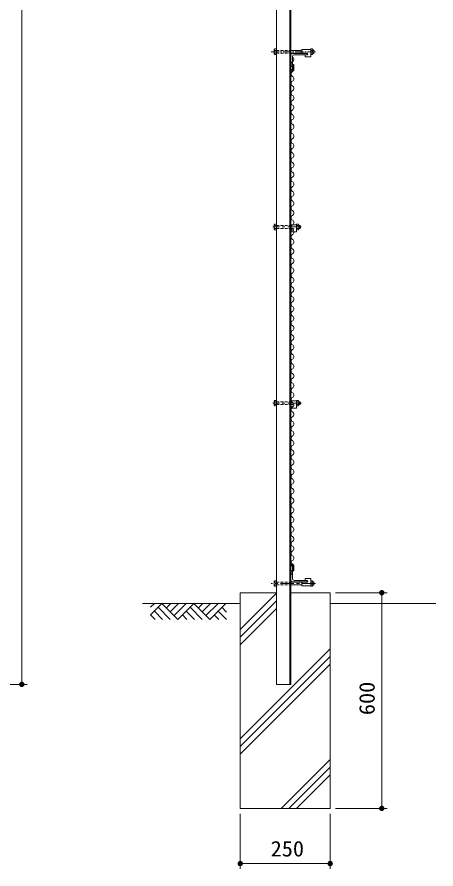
# Model space of a CAD drawing. Units: millimetres, scale not verified. Extents: x -4455 to 4455, y -3150 to 3150.
# Drawn here: x -324 to 842, y -954 to 1415 of the extents above; entities that cross this region are included whole.
import ezdxf
from ezdxf.enums import TextEntityAlignment as Align

# ---------------------------------------------------------------- set-up
doc = ezdxf.new("R2010")
doc.units = ezdxf.units.MM
doc.header["$LTSCALE"] = 30
for name, pattern in [('USER1', [2, 1.25, -0.25, 0.25, -0.25]), ('USER2', [0.375, 0.25, -0.125]), ('USER4', [1.125, 0.75, -0.125, 0.125, -0.125])]:
    doc.linetypes.add(name, pattern=pattern)
for name, color, linetype, lineweight in [('0-0_1部材', 3, 'Continuous', 18), ('0-1_5寸法', 1, 'Continuous', 18), ('0-2_SUNPOU', 1, 'Continuous', 18), ('0-3_8部品', 3, 'Continuous', 18), ('0-5_0', 7, 'Continuous', 9), ('0-6_4基礎', 4, 'Continuous', 18), ('0-7_2網', 4, 'Continuous', 18), ('0-8_AMI', 3, 'Continuous', 18), ('0-E_GL', 7, 'Continuous', 9)]:
    doc.layers.add(name, color=color, linetype=linetype, lineweight=lineweight)
doc.styles.add('ＭＳ ゴシック', font='')
doc.styles.get('ＭＳ ゴシック').set_extended_font_data('MS Gothic')

# ---------------------------------------------------------------- blocks, each defined once
blk = doc.blocks.new('NAMIX13')
at = {"layer": '0-8_AMI'}
for centre, start, end in [((-106.7, -200), 298.07249, 61.92751), ((106.7, -600), 118.07249, 241.92751), ((106.7, -1400), 118.07249, 241.92751), ((-106.7, -1000), 298.07249, 61.92751), ((106.7, -2200), 118.07249, 241.92751), ((-106.7, -1800), 298.07249, 61.92751), ((106.7, -3000), 118.07249, 241.92751), ((-106.7, -2600), 298.07249, 61.92751), ((-106.7, -3400), 298.07249, 61.92751), ((106.7, -3800), 118.07249, 241.92751), ((-106.7, -4200), 298.07249, 61.92751), ((106.7, -4600), 118.07249, 241.92751), ((-106.7, -5000), 298.07249, 61.92751), ((106.7, -5400), 118.07249, 241.92751), ((-106.7, -5800), 298.07249, 61.92751), ((106.7, -6200), 118.07249, 241.92751), ((106.7, -7000), 118.07249, 241.92751), ((-106.7, -6600), 298.07249, 61.92751), ((106.7, -7800), 118.07249, 241.92751), ((-106.7, -7400), 298.07249, 61.92751), ((106.7, -8600), 118.07249, 241.92751), ((-106.7, -8200), 298.07249, 61.92751)]:
    blk.add_arc(centre, 226.7, start, end, dxfattribs=at)
blk = doc.blocks.new('GL-マーク')
at = {"layer": '0-5_0', "color": 1, "lineweight": 18}
for p, q in [((-418.12, -21.21), (-396.91, 0)), ((-418.12, -63.64), (-354.48, 0)), ((-354.48, 0), (-265.86, -88.62)), ((-304.52, 0), (-329.5, -24.98)), ((-262.09, 0), (-308.29, -46.2)), ((-219.67, 0), (-287.08, -67.41)), ((-177.24, 0), (-265.86, -88.62)), ((-177.24, 0), (-88.62, -88.62)), ((-127.28, 0), (-152.26, -24.98)), ((-84.85, 0), (-131.05, -46.19)), ((-42.43, 0), (-109.83, -67.41)), ((0, 0), (-88.62, -88.62)), ((-396.91, -42.43), (-350.71, -88.62)), ((-375.7, -21.21), (-308.29, -88.62)), ((-219.67, -42.43), (-173.47, -88.62)), ((-198.45, -21.21), (-131.05, -88.62)), ((3.77, -88.62), (-42.43, -42.43)), ((4.99, -47.42), (-21.21, -21.21)), ((-418.12, -63.64), (-393.14, -88.62)), ((-240.88, -63.64), (-215.9, -88.62)), ((-38.66, -88.62), (-63.64, -63.64))]:
    blk.add_line(p, q, dxfattribs=at)
blk = doc.blocks.new('M1')
at = {"layer": '0-2_SUNPOU'}
blk.add_line((-7.5, 0), (-57.86, 0), dxfattribs=at)
for points in [[(0, 0), (-7.5, 0), (-7.44, 0.94)], [(0, 0), (-7.44, -0.94), (-7.5, 0)], [(0, 0), (-7.44, 0.94), (-7.26, 1.87)], [(0, 0), (-7.26, -1.87), (-7.44, -0.94)], [(0, 0), (-7.26, 1.87), (-6.97, 2.76)], [(0, 0), (-6.97, -2.76), (-7.26, -1.87)], [(0, 0), (-6.97, 2.76), (-6.57, 3.61)], [(0, 0), (-6.57, -3.61), (-6.97, -2.76)], [(0, 0), (-6.57, 3.61), (-6.07, 4.41)], [(0, 0), (-6.07, -4.41), (-6.57, -3.61)], [(0, 0), (-6.07, 4.41), (-5.47, 5.13)], [(0, 0), (-5.47, -5.13), (-6.07, -4.41)], [(0, 0), (-5.47, 5.13), (-4.78, 5.78)], [(0, 0), (-4.78, -5.78), (-5.47, -5.13)], [(0, 0), (-4.78, 5.78), (-4.02, 6.33)], [(0, 0), (-4.02, -6.33), (-4.78, -5.78)], [(0, 0), (-4.02, 6.33), (-3.19, 6.79)], [(0, 0), (-3.19, -6.79), (-4.02, -6.33)], [(0, 0), (-3.19, 6.79), (-2.32, 7.13)], [(0, 0), (-2.32, -7.13), (-3.19, -6.79)], [(0, 0), (-2.32, 7.13), (-1.41, 7.37)], [(0, 0), (-1.41, -7.37), (-2.32, -7.13)], [(0, 0), (-1.41, 7.37), (-0.47, 7.49)], [(0, 0), (-0.47, -7.49), (-1.41, -7.37)], [(0, 0), (-0.47, 7.49), (0.47, 7.49)], [(0, 0), (0.47, -7.49), (-0.47, -7.49)], [(0, 0), (0.47, 7.49), (1.41, 7.37)], [(0, 0), (1.41, 7.37), (2.32, 7.13)], [(0, 0), (2.32, 7.13), (3.19, 6.79)], [(0, 0), (3.19, 6.79), (4.02, 6.33)], [(0, 0), (4.02, 6.33), (4.78, 5.78)], [(0, 0), (4.78, 5.78), (5.47, 5.13)], [(0, 0), (5.47, 5.13), (6.07, 4.41)], [(0, 0), (6.07, 4.41), (6.57, 3.61)], [(0, 0), (6.57, 3.61), (6.97, 2.76)], [(0, 0), (6.97, 2.76), (7.26, 1.87)], [(0, 0), (7.26, 1.87), (7.44, 0.94)], [(0, 0), (7.44, 0.94), (7.5, 0)], [(0, 0), (1.41, -7.37), (0.47, -7.49)], [(0, 0), (2.32, -7.13), (1.41, -7.37)], [(0, 0), (3.19, -6.79), (2.32, -7.13)], [(0, 0), (4.02, -6.33), (3.19, -6.79)], [(0, 0), (4.78, -5.78), (4.02, -6.33)], [(0, 0), (5.47, -5.13), (4.78, -5.78)], [(0, 0), (6.07, -4.41), (5.47, -5.13)], [(0, 0), (6.57, -3.61), (6.07, -4.41)], [(0, 0), (6.97, -2.76), (6.57, -3.61)], [(0, 0), (7.26, -1.87), (6.97, -2.76)], [(0, 0), (7.44, -0.94), (7.26, -1.87)], [(0, 0), (7.5, 0), (7.44, -0.94)]]:
    blk.add_solid(points, dxfattribs=at)

msp = doc.modelspace()

# ---------------------------------------------------------------- linework, layer by layer
at = {"layer": '0-0_1部材', "color": 7, "lineweight": 9}
for p, q in [((398.51, 1824.3), (398.51, -440.7)), ((435.01, 1824.3), (435.01, -440.7)), ((438.51, 1824.3), (438.51, 314.3)), ((438.51, 1374.3), (438.51, -440.7)), ((438.51, 1269.3), (438.51, 1309.3)), ((442.51, 1272.3), (442.51, 1305.8)), ((447.01, 1310.3), (480.51, 1310.3)), ((443.39, 1283.14), (443.39, 1269.48)), ((446.89, 1283.14), (443.39, 1283.14)), ((446.89, 1283.14), (446.89, 1267.76)), ((438.51, 1265.7), (443.39, 1269.48)), ((438.51, 1269.3), (439.51, 1269.3)), ((438.51, 1261.28), (446.89, 1267.76)), ((438.51, -102.68), (446.89, -109.16)), ((438.51, -107.11), (443.39, -110.88)), ((438.51, -110.7), (438.51, -150.7)), ((438.51, -110.7), (439.51, -110.7)), ((442.51, -113.7), (442.51, -147.2)), ((443.39, -124.55), (443.39, -110.88)), ((446.89, -124.55), (446.89, -109.16)), ((446.89, -124.55), (443.39, -124.55)), ((447.01, -151.7), (480.51, -151.7))]:
    msp.add_line(p, q, dxfattribs=at)
for points in [[(443.51, 1314.3), (483.51, 1314.3), (483.51, 1313.3)], [(443.51, -155.7), (483.51, -155.7), (483.51, -154.7)]]:
    msp.add_lwpolyline(points, dxfattribs=at)
for centre, radius, start, end in [((443.51, 1309.3), 5, 90, 180), ((447.01, 1305.8), 4.5, 90, 180), ((480.51, 1313.3), 3, 270, 360), ((439.51, 1272.3), 3, 270, 360), ((439.51, -113.7), 3, 0, 90), ((443.51, -150.7), 5, 180, 270), ((447.01, -147.2), 4.5, 180, 270), ((480.51, -154.7), 3, 0, 90)]:
    msp.add_arc(centre, radius, start, end, dxfattribs=at)
at = {"layer": '0-1_5寸法'}
for p, q in [((562.46, -185.7), (706.07, -185.7)), ((691.07, -215.7), (691.07, -755.7)), ((297.46, -800.7), (297.46, -954.08)), ((547.46, -800.7), (547.46, -954.08)), ((562.46, -785.7), (706.07, -785.7)), ((517.46, -939.08), (327.46, -939.08))]:
    msp.add_line(p, q, dxfattribs=at)
at = {"layer": '0-3_8部品', "color": 1, "linetype": 'USER4'}
msp.add_line((506.74, 1318.75), (383.46, 1318.75), dxfattribs=at)
at = {"layer": '0-3_8部品'}
for p, q in [((392.11, 1312.83), (393.22, 1310.91)), ((392.79, 1322.75), (398.51, 1322.75)), ((392.79, 1314.75), (398.51, 1314.75)), ((393.22, 1326.59), (398.51, 1326.59)), ((438.51, 1322.75), (468.32, 1322.75)), ((438.51, 1314.75), (468.32, 1314.75)), ((468.32, 1325.07), (493.32, 1325.07)), ((468.32, 1325.07), (468.32, 1314.57)), ((468.32, 1314.57), (483.07, 1314.57)), ((478.32, 1310.07), (483.07, 1310.07)), ((478.32, 1310.07), (478.32, 1305.07)), ((478.32, 1305.07), (493.32, 1305.07)), ((493.32, 1310.91), (493.32, 1326.59)), ((493.32, 1325.07), (493.32, 1305.07)), ((499.03, 1322.75), (493.32, 1322.75)), ((499.03, 1314.75), (493.32, 1314.75)), ((498.61, 1310.91), (493.32, 1310.91)), ((499.72, 1312.83), (498.61, 1310.91)), ((499.72, 1312.83), (499.72, 1324.67)), ((392.11, 837.36), (393.22, 839.28)), ((392.11, 825.52), (392.11, 837.36)), ((392.79, 835.44), (398.51, 835.44)), ((393.22, 839.28), (398.51, 839.28)), ((398.51, 823.6), (398.51, 839.28)), ((438.51, 837.76), (454.26, 837.76)), ((454.26, 823.6), (454.26, 839.28)), ((454.26, 837.76), (454.26, 817.76)), ((459.97, 835.44), (454.26, 835.44)), ((460.66, 825.52), (460.66, 837.36)), ((460.66, 835.44), (464.21, 835.44)), ((464.21, 827.44), (464.21, 835.44)), ((392.79, 827.44), (398.51, 827.44)), ((438.51, 827.26), (444.01, 827.26)), ((439.26, 822.76), (439.26, 817.76)), ((439.26, 822.76), (444.01, 822.76)), ((439.26, 817.76), (454.26, 817.76)), ((459.97, 827.44), (454.26, 827.44)), ((459.55, 823.6), (454.26, 823.6)), ((460.66, 825.52), (459.55, 823.6)), ((460.66, 827.44), (464.21, 827.44)), ((392.11, 335.52), (392.11, 347.36)), ((392.11, 335.52), (393.22, 333.6)), ((392.79, 345.44), (398.51, 345.44)), ((392.79, 337.44), (398.51, 337.44)), ((393.22, 333.6), (398.51, 333.6)), ((398.51, 333.6), (398.51, 349.28)), ((438.51, 347.76), (454.26, 347.76)), ((438.51, 337.26), (444.01, 337.26)), ((439.26, 332.76), (444.01, 332.76)), ((454.26, 333.6), (454.26, 349.28)), ((459.55, 349.28), (454.26, 349.28)), ((454.26, 347.76), (454.26, 327.76)), ((459.97, 345.44), (454.26, 345.44)), ((459.97, 337.44), (454.26, 337.44)), ((460.66, 347.36), (459.55, 349.28)), ((460.66, 335.52), (460.66, 347.36)), ((460.66, 345.44), (464.21, 345.44)), ((460.66, 337.44), (464.21, 337.44)), ((464.21, 337.44), (464.21, 345.44)), ((392.11, -154.23), (393.22, -152.31)), ((392.79, -156.15), (398.51, -156.15)), ((392.79, -164.15), (398.51, -164.15)), ((438.51, -156.15), (468.32, -156.15)), ((438.51, -164.15), (468.32, -164.15)), ((468.32, -155.97), (483.07, -155.97)), ((468.32, -166.47), (468.32, -155.97)), ((478.32, -146.47), (493.32, -146.47)), ((478.32, -151.47), (478.32, -146.47)), ((478.32, -151.47), (483.07, -151.47)), ((493.32, -166.47), (493.32, -146.47)), ((493.32, -152.31), (493.32, -167.99)), ((498.61, -152.31), (493.32, -152.31)), ((499.03, -156.15), (493.32, -156.15)), ((499.03, -164.15), (493.32, -164.15)), ((499.72, -154.23), (498.61, -152.31)), ((499.72, -154.23), (499.72, -166.07)), ((393.22, -167.99), (398.51, -167.99)), ((468.32, -166.47), (493.32, -166.47))]:
    msp.add_line(p, q, dxfattribs=at)
at = {"layer": '0-3_8部品', "linetype": 'USER2'}
for p, q in [((398.51, 1322.75), (438.51, 1322.75)), ((398.51, 1314.75), (438.51, 1314.75)), ((398.51, -156.15), (438.51, -156.15)), ((398.51, -164.15), (438.51, -164.15))]:
    msp.add_line(p, q, dxfattribs=at)
at = {"layer": '0-3_8部品', "color": 1, "linetype": 'USER1'}
for p, q in [((466.84, 831.44), (387.8, 831.44)), ((466.84, 341.44), (387.8, 341.44)), ((506.74, -160.15), (383.46, -160.15))]:
    msp.add_line(p, q, dxfattribs=at)
at = {"layer": '0-3_8部品', "color": 1, "linetype": 'USER2'}
for p, q in [((398.51, 835.44), (438.51, 835.44)), ((398.51, 827.44), (438.51, 827.44)), ((398.51, 345.44), (438.51, 345.44)), ((398.51, 337.44), (438.51, 337.44))]:
    msp.add_line(p, q, dxfattribs=at)
at = {"layer": '0-3_8部品', "color": 7, "lineweight": 9}
for p, q in [((438.51, 816.3), (438.51, 832.3)), ((438.51, 326.3), (438.51, 342.3))]:
    msp.add_line(p, q, dxfattribs=at)
at = {"layer": '0-3_8部品', "color": 1}
for p, q in [((460.66, 834.64), (464.61, 834.64)), ((460.66, 828.24), (464.61, 828.24)), ((460.66, 344.64), (464.61, 344.64)), ((460.66, 338.24), (464.61, 338.24))]:
    msp.add_line(p, q, dxfattribs=at)
at = {"layer": '0-3_8部品'}
for points in [[(392.11, 1312.83), (392.11, 1324.67), (393.22, 1326.59)], [(393.22, 1310.91), (398.51, 1310.91), (398.51, 1326.59)], [(499.72, 1324.67), (498.61, 1326.59), (493.32, 1326.59)], [(460.66, 837.36), (459.55, 839.28), (454.26, 839.28)], [(392.11, 825.52), (393.22, 823.6), (398.51, 823.6)], [(392.11, 347.36), (393.22, 349.28), (398.51, 349.28)], [(439.26, 332.76), (439.26, 327.76), (454.26, 327.76)], [(460.66, 335.52), (459.55, 333.6), (454.26, 333.6)], [(392.11, -154.23), (392.11, -166.07), (393.22, -167.99)], [(393.22, -152.31), (398.51, -152.31), (398.51, -167.99)], [(499.72, -166.07), (498.61, -167.99), (493.32, -167.99)]]:
    msp.add_lwpolyline(points, dxfattribs=at)
for centre, radius, start, end in [((395.14, 1324.67), 3.03, 180, 219.3382), ((404.11, 1318.75), 12, 160.52878, 199.47122), ((395.14, 1312.83), 3.03, 140.6618, 180), ((483.07, 1312.32), 2.25, 270, 90), ((496.69, 1324.67), 3.03, 320.6618, 360), ((487.72, 1318.75), 12, 340.52878, 19.47122), ((496.69, 1312.83), 3.03, 360, 39.3382), ((496.56, 1318.75), 6.71, 298.05542, 61.94458), ((395.14, 837.36), 3.03, 180, 219.3382), ((404.11, 831.44), 12, 160.52878, 199.47122), ((457.63, 837.36), 3.03, 320.6618, 0), ((448.66, 831.44), 12, 340.52878, 19.47122), ((457.28, 831.44), 8, 330, 30), ((395.14, 825.52), 3.03, 140.6618, 180), ((444.01, 825.01), 2.25, 270, 90), ((457.63, 825.52), 3.03, 0, 39.3382), ((395.14, 347.36), 3.03, 180, 219.3382), ((404.11, 341.44), 12, 160.52878, 199.47122), ((395.14, 335.52), 3.03, 140.6618, 180), ((444.01, 335.01), 2.25, 270, 90), ((457.63, 347.36), 3.03, 320.6618, 0), ((448.66, 341.44), 12, 340.52878, 19.47122), ((457.63, 335.52), 3.03, 0, 39.3382), ((457.28, 341.44), 8, 330, 30), ((395.14, -154.23), 3.03, 180, 219.3382), ((404.11, -160.15), 12, 160.52878, 199.47122), ((395.14, -166.07), 3.03, 140.6618, 180), ((483.07, -153.72), 2.25, 270, 90), ((496.69, -154.23), 3.03, 320.6618, 0), ((487.72, -160.15), 12, 340.52878, 19.47122), ((496.69, -166.07), 3.03, 0, 39.3382), ((496.56, -160.15), 6.71, 298.05542, 61.94458)]:
    msp.add_arc(centre, radius, start, end, dxfattribs=at)
at = {"layer": '0-6_4基礎', "color": 7, "lineweight": 9}
for p, q in [((297.46, -785.7), (297.46, -185.7)), ((297.46, -185.7), (398.51, -185.7)), ((438.51, -185.7), (547.46, -185.7)), ((547.46, -785.7), (547.46, -185.7)), ((297.46, -785.7), (547.46, -785.7))]:
    msp.add_line(p, q, dxfattribs=at)
at = {"layer": '0-6_4基礎'}
for p, q in [((297.46, -288.48), (398.51, -187.43)), ((297.46, -309.69), (398.51, -208.64)), ((297.46, -330.9), (398.51, -229.85)), ((297.46, -591.94), (547.46, -341.94)), ((297.46, -613.15), (547.46, -363.15)), ((297.46, -634.36), (547.46, -384.36)), ((411.51, -785.7), (547.46, -649.76)), ((432.73, -785.7), (547.46, -670.97)), ((453.94, -785.7), (547.46, -692.18))]:
    msp.add_line(p, q, dxfattribs=at)
at = {"layer": '0-7_2網', "color": 1}
for p, q in [((-310.33, -410.7), (-310.33, 1794.3)), ((-1370.57, -440.7), (-295.33, -440.7))]:
    msp.add_line(p, q, dxfattribs=at)
at = {"layer": '0-7_2網', "color": 3}
for centre, start, end in [((446.26, 3.67), 118.07249, 241.92751), ((439.15, 17), 298.07249, 61.92751)]:
    msp.add_arc(centre, 7.56, start, end, dxfattribs=at)
at = {"layer": '0-8_AMI'}
for centre, start, end in [((439.15, 1297), 298.07249, 61.92751), ((446.26, 1283.67), 118.07249, 241.92751), ((446.26, 1257), 118.07249, 241.92751), ((439.15, 1270.33), 298.07249, 61.92751), ((446.26, 1230.33), 118.07249, 241.92751), ((439.15, 1243.67), 298.07249, 61.92751), ((446.26, 1203.67), 118.07249, 241.92751), ((439.15, 1217), 298.07249, 61.92751), ((446.26, -23), 118.07249, 241.92751), ((439.15, -9.67), 298.07249, 61.92751), ((446.26, -49.67), 118.07249, 241.92751), ((439.15, -36.33), 298.07249, 61.92751), ((446.26, -76.33), 118.07249, 241.92751), ((439.15, -63), 298.07249, 61.92751), ((439.15, -89.67), 298.07249, 61.92751), ((446.26, -103), 118.07249, 241.92751), ((439.15, -116.33), 298.07249, 61.92751), ((446.26, -129.67), 118.07249, 241.92751)]:
    msp.add_arc(centre, 7.56, start, end, dxfattribs=at)
at = {"layer": '0-E_GL'}
for p, q in [((297.46, -215.7), (25.78, -215.7)), ((547.46, -215.7), (841.82, -215.7)), ((398.51, -440.7), (438.51, -440.7))]:
    msp.add_line(p, q, dxfattribs=at)

# ---------------------------------------------------------------- block references
at = {"layer": '0-1_5寸法'}
for p, rotation in [((691.07, -185.7), 90), ((691.07, -785.7), 270), ((297.46, -939.08), 180)]:
    msp.add_blockref('M1', p, dxfattribs=dict(at, rotation=rotation))
msp.add_blockref('M1', (547.46, -939.08), dxfattribs=at)
at = {"layer": '0-7_2網', "xscale": 0.03333333, "yscale": 0.03333333}
for p in [(442.71, 1197), (442.71, 903.67), (442.71, 610.33), (442.71, 317)]:
    msp.add_blockref('NAMIX13', p, dxfattribs=at)
at = {"layer": '0-7_2網', "rotation": 270}
msp.add_blockref('M1', (-310.33, -440.7), dxfattribs=at)
at = {"layer": '0-E_GL', "xscale": 0.5, "yscale": 0.5}
msp.add_blockref('GL-マーク', (256.91, -215.7), dxfattribs=at)

# ---------------------------------------------------------------- texts
at = {"layer": '0-1_5寸法', "color": 3, "style": 'ＭＳ ゴシック', "width": 1.05}
msp.add_text('600', height=43.33, rotation=90, dxfattribs=at).set_placement((684.4, -526.2), align=Align.BOTTOM_LEFT)
msp.add_text('250', height=43.33, dxfattribs=at).set_placement((381.96, -932.41), align=Align.BOTTOM_LEFT)

doc.saveas('drawing.dxf')
